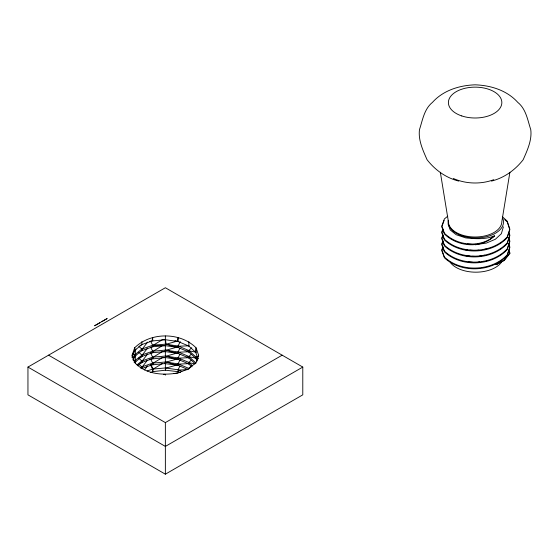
<?xml version="1.0" encoding="UTF-8"?>
<svg xmlns="http://www.w3.org/2000/svg" width="559" height="559" viewBox="0 0 559 559"><rect width="100%" height="100%" fill="white"/><g stroke="black" fill="none" stroke-linecap="round" stroke-linejoin="round"><path stroke-width="0.84" d="M165.317 339.495L165.366 345.658L178.181 347.523L188.865 352.023L196.097 358.675L196.887 361.093M196.076 363.077L188.865 356.481L178.083 351.946L165.366 350.116L152.649 351.199L142.433 354.783L134.656 360.841L134.523 362.714L141.86 356.481L152.761 352.673L165.478 351.618L178.083 353.442L188.865 357.97L195.07 363.657M197.942 358.368L195.692 352.324L196.076 347.831C180.291 331.962 150.434 331.962 134.656 347.831L132.127 355.175L132.259 357.781M197.627 356.335L196.076 357.124L196.097 358.675L196.076 357.124L188.774 350.5L178.083 345.993L165.247 344.183L152.649 345.252L141.804 349.102L134.656 354.895L133.063 359.297M135.04 354.581L135.823 348.935M135.04 360.527L135.823 354.888M135.488 363.252L135.823 360.834M509.892 172.27L501.842 221.574A26.72 15.428 0 0 1 475.115 237.002A26.72 15.428 0 0 1 448.395 221.574L440.345 172.27M133.231 359.465L134.726 356.328L141.483 350.849L141.804 349.102L138.856 346.321M162.515 363.441L153.32 368.989L152.649 371.658L150.336 372.553M195.692 358.27L196.076 357.124M150.825 347.516L152.649 351.199L152.076 352.904L150.434 353.148M150.462 352.729L152.649 357.152L152.076 358.85L141.86 362.435L137.759 365.775M150.825 359.416L152.649 363.098L152.076 364.803L141.483 368.695M196.097 352.729L196.076 347.831L198.599 355.175L196.076 362.511L188.865 368.737L178.083 372.902L174.003 373.664M132.155 357.334L134.656 350.437L134.656 347.831L134.523 350.814L132.127 355.175L134.656 362.511C145.494 374.383 163.151 375.69 178.083 372.902M133.335 360.024L134.656 354.895L133.098 354.113M442.092 226.025L444.098 220.47M442.092 231.971L442.952 229.595M442.092 237.924L442.952 235.542M442.092 243.878L442.952 241.495M442.092 249.824L442.952 247.441M134.125 362.309L134.656 360.841L133.098 360.066M442.952 228.834L441.806 232.006L444.384 239.147C460.84 254.834 491.857 253.625 507.223 236.932L509.815 229.05L507.237 221.161L502.324 216.668M442.952 234.787L441.806 237.959L444.384 245.101C460.84 260.787 491.857 259.579 507.223 242.886L509.815 235.004L509.039 232.635M442.952 240.733L441.806 243.906L444.384 251.047C460.84 266.734 491.857 265.532 507.223 248.839L509.815 240.95L508.781 237.799M442.952 246.687L441.806 249.859L444.384 257C460.84 272.687 491.857 271.478 507.223 254.785L509.815 246.903L508.781 243.745M448.695 222.608L448.136 224.145L450.219 229.959L456.172 234.717L465.773 237.917C475.325 238.875 485.331 239.601 494.442 235.926C480.859 249.069 457.36 246.812 444.398 233.955L441.806 226.814M133.161 359.227L134.656 355.44L134.726 356.328M165.352 345.441L165.366 350.116L164.695 351.667L162.208 351.478M150.434 365.048L164.695 363.567L165.366 362.015L165.352 357.341M162.515 339.641L153.32 345.189L152.649 346.748L141.483 350.849M149.616 359.22L165.366 357.557L178.181 359.423L188.292 363.685L188.865 362.428L191.241 360.227M165.52 339.516L166.03 344.253L177.413 347.398L180.243 341.57M179.886 348.257L177.413 353.344L166.03 350.207L177.643 346.971M137.067 364.838L141.804 361.002L152.649 357.152L165.366 356.062L177.413 359.297L179.886 354.21M164.695 363.567L177.413 365.251L180.243 359.423M179.886 366.11L178.083 369.799L178.083 371.658L180.396 372.553M147.646 342.066L142.433 348.837L141.958 350.486L141.804 349.102M147.646 348.019L142.433 354.783L141.86 356.481L141.804 355.056L138.856 352.275M147.646 353.966L142.433 360.737L141.86 362.435L141.804 361.002L138.856 358.221M147.129 360.597L142.433 366.683L141.86 368.381L141.804 366.956L138.856 364.175M144.522 369.932L147.646 365.865M509.039 250.488L509.815 252.85L504.162 260.187L496.029 264.666L498.167 262.262M509.815 252.85L509.815 253.576L504.169 260.55L496.029 264.666L497.37 263.687M191.241 354.273L188.865 356.481L188.865 357.97M191.793 347.761L188.774 350.5L188.865 352.023L189.249 350.877L195.748 352.149M140.449 368.053L142.433 366.683L152.649 363.098L165.366 362.015L178.083 363.846L188.774 368.353L191.793 365.614M134.656 350.437L141.86 344.582L152.076 340.997L165.366 339.711L178.181 341.57L188.865 346.07L195.692 352.324M447.752 216.193L444.398 218.918L441.806 226.053L444.384 233.201C457.311 245.96 480.44 248.189 494.442 235.926L491.536 237.561M162.515 345.595L153.32 351.136L152.761 352.673L152.649 351.199M162.515 351.541L153.32 357.089L152.761 358.626L152.649 357.152M162.515 357.494L153.32 363.036L152.761 364.573L152.649 363.098M99.823 322.774L94.604 325.785L107.174 318.525L101.955 321.537M27.95 367.074L165.366 287.738L302.782 367.074L302.782 394.843L165.366 474.179L27.95 394.843L27.95 367.074L165.366 446.41L302.782 367.074M48.563 355.175L165.366 422.604L282.169 355.175M486.407 260.927L486.882 260.725M139.946 345.532L141.483 344.896M139.177 357.753L141.483 356.796M139.946 363.385L141.483 362.749M493.793 179.684C480.943 184.498 465.85 184.044 453.293 178.468M491.459 181.095C504.218 177.888 515.139 170.034 523.168 159.734C527.298 150.301 532.077 140.253 530.777 129.695C527.647 120.15 526.068 109.033 517.788 102.381C507.02 90.362 490.837 85.366 475.115 84.821C459.4 85.366 443.217 90.362 432.449 102.381C424.169 109.033 422.59 120.15 419.46 129.695C418.16 140.253 422.939 150.301 427.069 159.734C435.098 170.034 446.019 177.888 458.778 181.095M147.101 371.001L152.551 369.094L165.366 367.962L178.083 369.799L181.801 371.358M176.819 341.249L166.03 344.253L165.366 345.658L152.649 346.748L152.649 345.252L150.825 341.57M177.643 352.918L166.03 356.153L178.083 357.893L188.865 362.428L192.352 365.614M176.819 359.102L166.03 362.106L178.181 365.369L188.292 369.632M166.03 368.06L177.643 364.817M479.678 255.98L481.341 255.729M482.997 255.477L484.653 255.232M477.204 250.404L478.874 250.153M484.737 249.272L486.407 249.021M478.036 262.185L479.713 261.933M482.221 261.556L483.898 261.305M149.616 341.367L152.076 340.997L152.649 337.44L152.761 340.773M150.434 347.195L152.076 346.95M475.807 262.513L476.366 262.437M178.083 371.658L165.366 370.205L152.649 371.658L152.551 369.094L150.434 364.643M475.716 244.639L486.407 243.074L495.393 239.231L501.346 233.718L503.393 226.849M476.366 256.483L472.397 256.288M178.656 346.231L189.026 345.79M178.656 352.184L189.026 351.744M178.656 358.13L189.026 357.69M178.656 364.084L189.026 363.643M178.656 370.037L187.3 369.667M163.647 374.32L165.366 374.362L165.366 375.117M153.32 345.189L164.695 345.721M467.429 243.997L471.572 244.318M467.443 249.95L465.214 249.768M469.951 250.153L474.137 250.481M465.773 255.77L469.916 256.092M468.281 261.919L472.46 262.248M162.208 339.579L164.695 339.767M163.039 357.487L164.695 357.62M189.249 356.824L196.558 358.263M189.249 362.777L194.937 363.888M175.009 340.599L177.413 341.444L178.083 337.44L178.181 341.57M175.805 346.832L177.413 347.398M175.805 358.731L177.413 359.297M175.805 364.678L177.413 365.251M188.292 363.685L192.003 366.788M197.11 360.89L196.209 357.529L198.508 358.787M188.774 368.353L189.249 368.723M187.076 350.703L188.292 351.786M187.076 356.656L188.292 357.732M504.763 219.645L507.223 221.888L509.815 229.77L507.237 237.659C491.885 254.366 460.861 255.582 444.398 239.909L441.806 232.768M150.63 364.615L153.32 368.989M441.806 238.721L444.398 245.855C460.861 261.528 491.885 260.319 507.237 243.612L509.815 235.723L509.039 233.355M441.806 244.667L444.398 251.809C460.861 267.481 491.885 266.266 507.237 249.559L509.815 241.677L509.039 239.308M441.806 250.621L444.398 257.755C460.861 273.428 491.885 272.219 507.237 255.512L509.815 247.623L509.039 245.261M509.039 251.208L509.815 253.576M196.209 357.529L196.999 359.947M165.366 350.116L165.478 351.618M165.366 362.015L165.478 363.518M178.083 345.993L178.181 347.523M178.083 357.893L178.181 359.423M178.083 363.846L178.181 365.369M475.793 244.213L475.828 244.954M134.656 360.841L134.726 362.274M188.865 362.428L188.928 363.965M165.352 351.394L165.366 357.557M165.352 363.294L165.366 370.205M198.599 355.175L198.599 356.908M188.865 341.605L188.865 346.07M178.083 351.946L178.083 353.442M165.366 335.987L165.366 339.711M165.366 422.604L165.366 474.179M141.86 341.605L141.86 344.582M502.674 218.08A27.698 15.987 0 0 1 477.868 237.917A27.698 15.987 0 0 1 448.241 220.421M501.402 262.311A27.698 15.994 0 0 1 475.807 272.184A27.698 15.994 0 0 1 450.219 262.311M461.755 115.93A26.72 15.428 0 0 0 501.842 102.57A26.72 15.428 0 0 0 461.755 89.209A26.72 15.428 0 0 0 461.755 115.93"/></g></svg>
